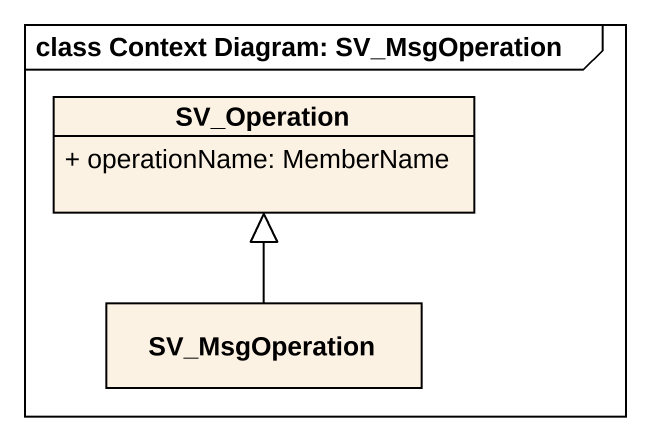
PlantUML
@startuml
mainframe class Context Diagram: SV_MsgOperation
hide circle
hide empty members
skinparam classAttributeIconSize 0
class SV_Operation {
  + operationName: MemberName
}
class SV_MsgOperation
SV_MsgOperation -up-|> SV_Operation
@enduml
